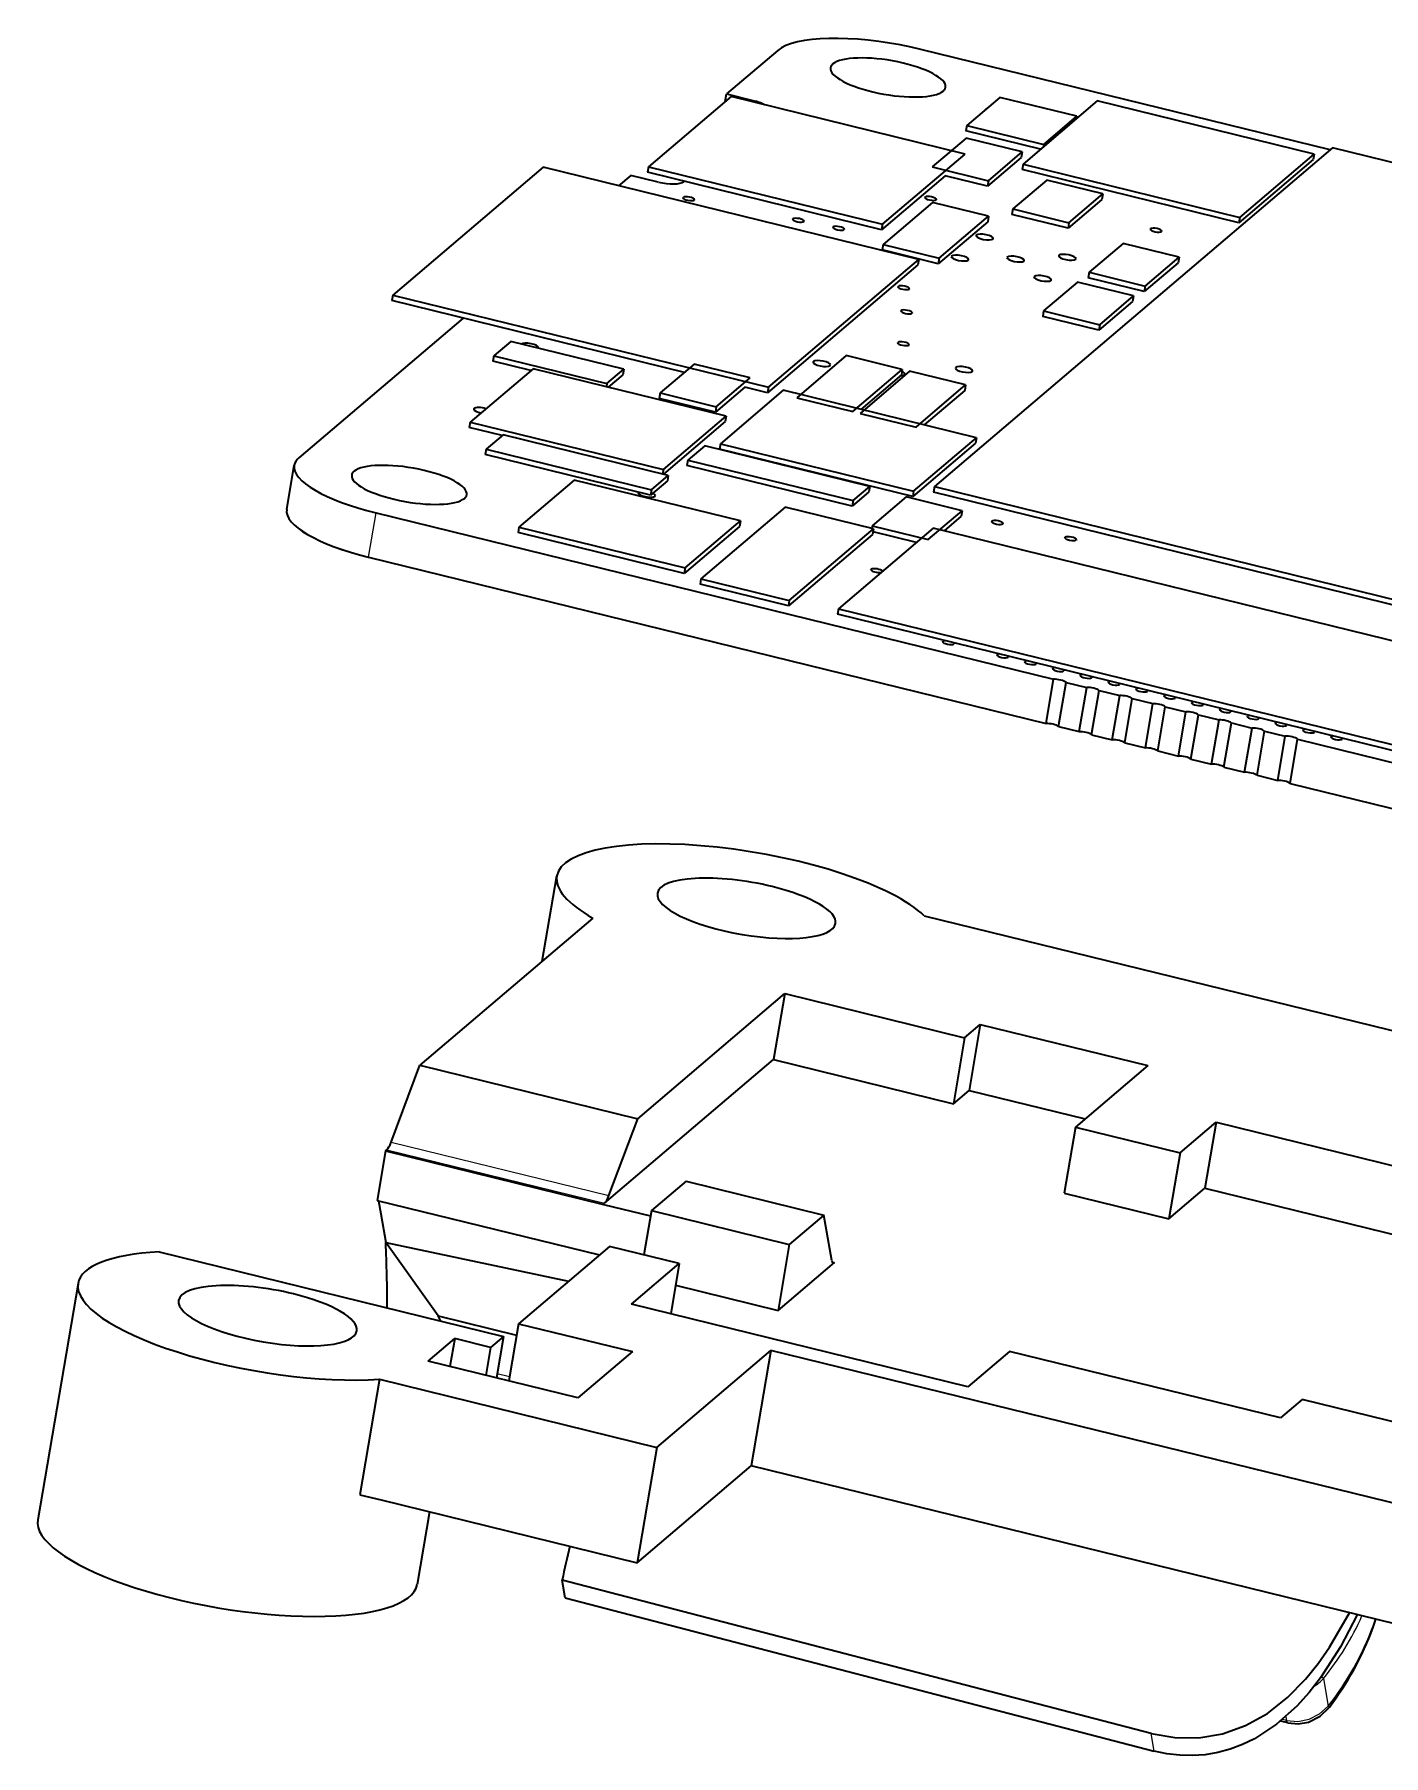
# Model space of a CAD drawing. Extents: x 291 to 1058, y 103 to 772.
# Drawn here: x 865.84 to 888.98, y 585.59 to 615.1 of the extents above; entities that cross this region are included whole.
import ezdxf

# ---------------------------------------------------------------- set-up
doc = ezdxf.new("R2010")
doc.units = 0

msp = doc.modelspace()

# ---------------------------------------------------------------- linework, layer by layer
at = {"color": 7, "lineweight": 35, "ltscale": 0.028807}
msp.add_line((878.586, 614.823), (877.709, 614.077), dxfattribs=at)
at = {"color": 7, "lineweight": 35, "ltscale": 0.004285}
msp.add_line((881.044, 614.841), (880.877, 614.879), dxfattribs=at)
at = {"color": 7, "lineweight": 35, "ltscale": 0.180661}
msp.add_line((888.062, 613.118), (881.044, 614.841), dxfattribs=at)
at = {"color": 7, "lineweight": 35, "ltscale": 0.003342}
msp.add_line((877.686, 613.945), (877.709, 614.077), dxfattribs=at)
at = {"color": 7, "lineweight": 35, "ltscale": 0.01217}
for p, q in [((877.709, 614.077), (878.182, 613.961)), ((876.539, 612.564), (876.067, 612.68))]:
    msp.add_line(p, q, dxfattribs=at)
at = {"color": 7, "lineweight": 35, "ltscale": 0.046463}
for p, q in [((877.788, 614.031), (876.372, 612.827)), ((880.383, 611.842), (881.799, 613.047))]:
    msp.add_line(p, q, dxfattribs=at)
at = {"color": 7, "lineweight": 35, "ltscale": 0.103258}
for p, q in [((881.799, 613.047), (877.788, 614.031)), ((880.367, 611.748), (876.356, 612.733)), ((876.372, 612.827), (880.383, 611.842))]:
    msp.add_line(p, q, dxfattribs=at)
at = {"color": 7, "lineweight": 35, "ltscale": 0.000631655}
msp.add_line((878.177, 613.936), (878.182, 613.961), dxfattribs=at)
at = {"color": 7, "lineweight": 35, "ltscale": 0.00077383}
msp.add_line((878.182, 613.961), (878.211, 613.952), dxfattribs=at)
at = {"color": 7, "lineweight": 35, "ltscale": 0.000605059}
msp.add_line((878.207, 613.928), (878.211, 613.952), dxfattribs=at)
at = {"color": 7, "lineweight": 35, "ltscale": 0.018584}
msp.add_line((882.394, 614.018), (881.828, 613.536), dxfattribs=at)
at = {"color": 7, "lineweight": 35, "ltscale": 0.000229578}
msp.add_line((882.161, 613.822), (882.169, 613.826), dxfattribs=at)
at = {"color": 7, "lineweight": 35, "ltscale": 0.034077}
msp.add_line((883.718, 613.693), (882.394, 614.018), dxfattribs=at)
at = {"color": 7, "lineweight": 35, "ltscale": 0.041817}
for p, q in [((884.068, 613.958), (882.794, 612.874)), ((887.769, 612.951), (886.495, 611.867))]:
    msp.add_line(p, q, dxfattribs=at)
at = {"color": 7, "lineweight": 35, "ltscale": 0.095707}
for p, q in [((887.786, 613.045), (884.068, 613.958)), ((886.495, 611.867), (882.777, 612.78))]:
    msp.add_line(p, q, dxfattribs=at)
at = {"color": 7, "lineweight": 35, "ltscale": 0.00239}
for p, q in [((881.828, 613.536), (881.812, 613.442)), ((882.78, 613.084), (882.764, 612.989)), ((887.786, 613.045), (887.769, 612.951)), ((876.372, 612.827), (876.356, 612.733)), ((882.794, 612.874), (882.777, 612.78)), ((882.2, 612.59), (882.184, 612.495)), ((884.163, 612.363), (884.146, 612.268)), ((882.62, 612.105), (882.604, 612.011)), ((880.383, 611.842), (880.367, 611.748)), ((882.204, 611.982), (882.188, 611.887)), ((883.582, 611.869), (883.566, 611.775)), ((886.511, 611.961), (886.495, 611.867)), ((880.394, 611.496), (880.378, 611.402)), ((881.355, 611.26), (881.339, 611.166)), ((885.471, 611.278), (885.455, 611.184)), ((883.929, 611.02), (883.912, 610.926)), ((871.985, 610.629), (871.969, 610.535)), ((884.689, 610.614), (884.673, 610.519)), ((884.89, 610.784), (884.874, 610.69)), ((883.147, 610.356), (883.131, 610.261)), ((884.109, 610.12), (884.093, 610.025)), ((873.719, 609.587), (873.703, 609.493)), ((875.946, 609.356), (875.93, 609.262)), ((880.723, 609.354), (880.707, 609.26)), ((881.81, 609.087), (881.794, 608.993)), ((876.572, 608.95), (876.556, 608.856)), ((878.428, 609.048), (878.412, 608.954)), ((877.702, 608.553), (877.686, 608.459)), ((881.994, 608.183), (881.978, 608.088)), ((873.588, 607.987), (873.572, 607.893)), ((877.605, 608.081), (877.589, 607.986)), ((877.047, 607.799), (877.031, 607.705)), ((876.422, 607.292), (876.406, 607.197)), ((876.71, 607.536), (876.694, 607.442)), ((880.168, 607.349), (880.152, 607.254)), ((881.273, 607.344), (881.257, 607.249)), ((879.881, 607.104), (879.865, 607.009)), ((880.918, 607.267), (880.902, 607.173)), ((877.949, 606.756), (877.933, 606.662)), ((881.75, 606.932), (881.734, 606.837)), ((874.149, 606.65), (874.133, 606.556)), ((880.23, 606.62), (880.214, 606.526)), ((877.001, 605.95), (876.985, 605.856)), ((877.27, 605.764), (877.254, 605.67)), ((878.786, 605.392), (878.77, 605.298)), ((879.628, 605.252), (879.612, 605.158))]:
    msp.add_line(p, q, dxfattribs=at)
at = {"color": 7, "lineweight": 35, "ltscale": 0.034076}
msp.add_line((881.828, 613.536), (883.152, 613.211), dxfattribs=at)
at = {"color": 7, "lineweight": 35, "ltscale": 0.018585}
msp.add_line((883.152, 613.211), (883.718, 613.693), dxfattribs=at)
at = {"color": 7, "lineweight": 35, "ltscale": 0.000967549}
msp.add_line((883.718, 613.693), (883.711, 613.655), dxfattribs=at)
at = {"color": 7, "lineweight": 35, "ltscale": 0.019057}
for p, q in [((881.819, 613.32), (881.238, 612.826)), ((882.2, 612.59), (882.78, 613.084)), ((883.582, 611.869), (884.163, 612.363)), ((884.146, 612.268), (883.566, 611.775)), ((884.509, 611.514), (883.929, 611.02)), ((884.89, 610.784), (885.471, 611.278)), ((884.673, 610.519), (884.093, 610.025)), ((877.153, 609.444), (876.572, 608.95)), ((880.788, 607.168), (880.207, 606.674))]:
    msp.add_line(p, q, dxfattribs=at)
at = {"color": 7, "lineweight": 35, "ltscale": 0.032952}
msp.add_line((883.092, 613.128), (881.812, 613.442), dxfattribs=at)
at = {"color": 7, "lineweight": 35, "ltscale": 0.024749}
for p, q in [((882.78, 613.084), (881.819, 613.32)), ((881.238, 612.826), (882.2, 612.59)), ((884.163, 612.363), (883.201, 612.599)), ((882.204, 611.982), (881.242, 612.218)), ((883.566, 611.775), (882.604, 612.011)), ((882.62, 612.105), (883.582, 611.869)), ((880.394, 611.496), (881.355, 611.26)), ((884.689, 610.614), (883.728, 610.849)), ((884.874, 610.69), (883.912, 610.926)), ((883.147, 610.356), (884.109, 610.12)), ((878.114, 609.208), (877.153, 609.444)), ((880.723, 609.354), (879.761, 609.59)), ((877.518, 608.62), (876.556, 608.856)), ((876.572, 608.95), (877.534, 608.714)), ((880, 608.601), (880.961, 608.365)), ((881.75, 606.932), (880.788, 607.168)), ((880.207, 606.674), (881.169, 606.438))]:
    msp.add_line(p, q, dxfattribs=at)
at = {"color": 7, "lineweight": 35, "ltscale": 0.000968797}
msp.add_line((883.152, 613.211), (883.145, 613.173), dxfattribs=at)
at = {"color": 7, "lineweight": 35, "ltscale": 0.224199}
msp.add_line((888.104, 613.154), (881.273, 607.344), dxfattribs=at)
at = {"color": 7, "lineweight": 35, "ltscale": 0.019058}
for p, q in [((882.764, 612.989), (882.184, 612.495)), ((885.455, 611.184), (884.874, 610.69)), ((883.728, 610.849), (883.147, 610.356)), ((884.109, 610.12), (884.689, 610.614))]:
    msp.add_line(p, q, dxfattribs=at)
at = {"color": 7, "lineweight": 35, "ltscale": 0.041816}
msp.add_line((886.511, 611.961), (887.786, 613.045), dxfattribs=at)
at = {"color": 7, "lineweight": 35, "ltscale": 0.413789}
for p, q in [((904.179, 609.208), (888.104, 613.154)), ((881.273, 607.344), (897.348, 603.398)), ((897.332, 603.304), (881.257, 607.249))]:
    msp.add_line(p, q, dxfattribs=at)
at = {"color": 7, "lineweight": 35, "ltscale": 0.084592}
msp.add_line((874.563, 612.822), (871.985, 610.629), dxfattribs=at)
at = {"color": 7, "lineweight": 35, "ltscale": 0.165844}
msp.add_line((881.005, 611.24), (874.563, 612.822), dxfattribs=at)
at = {"color": 7, "lineweight": 35, "ltscale": 0.006801}
msp.add_line((876.067, 612.68), (875.859, 612.504), dxfattribs=at)
at = {"color": 7, "lineweight": 35, "ltscale": 0.035726}
msp.add_line((881.456, 612.674), (880.367, 611.748), dxfattribs=at)
at = {"color": 7, "lineweight": 35, "ltscale": 0.018735}
msp.add_line((882.184, 612.495), (881.456, 612.674), dxfattribs=at)
at = {"color": 7, "lineweight": 35, "ltscale": 0.019056}
for p, q in [((883.201, 612.599), (882.62, 612.105)), ((877.534, 608.714), (878.114, 609.208)), ((881.169, 606.438), (881.75, 606.932))]:
    msp.add_line(p, q, dxfattribs=at)
at = {"color": 7, "lineweight": 35, "ltscale": 0.095708}
msp.add_line((882.794, 612.874), (886.511, 611.961), dxfattribs=at)
at = {"color": 7, "lineweight": 35, "ltscale": 0.00018924}
for p, q in [((876.961, 612.298), (876.965, 612.304)), ((881.11, 612.303), (881.114, 612.31)), ((877.158, 612.264), (877.154, 612.258)), ((881.307, 612.27), (881.303, 612.263)), ((878.843, 611.929), (878.847, 611.935)), ((879.73, 611.757), (879.726, 611.751)), ((885.174, 611.724), (885.17, 611.718)), ((880.65, 610.772), (880.654, 610.778)), ((880.847, 610.738), (880.843, 610.732)), ((880.698, 610.356), (880.702, 610.363)), ((880.895, 610.323), (880.891, 610.316)), ((880.642, 609.811), (880.646, 609.818)), ((880.839, 609.778), (880.835, 609.771)), ((882.451, 606.713), (882.447, 606.707)), ((883.709, 606.436), (883.705, 606.429)), ((880.186, 605.92), (880.19, 605.927)), ((881.417, 604.687), (881.421, 604.694)), ((881.614, 604.654), (881.61, 604.647)), ((882.344, 604.46), (882.348, 604.466)), ((882.541, 604.426), (882.537, 604.42)), ((882.821, 604.342), (882.825, 604.349)), ((883.299, 604.225), (883.303, 604.232)), ((883.496, 604.192), (883.492, 604.185)), ((883.776, 604.108), (883.78, 604.115)), ((883.973, 604.074), (883.969, 604.068)), ((884.253, 603.991), (884.257, 603.997)), ((884.45, 603.957), (884.446, 603.951)), ((884.731, 603.874), (884.735, 603.88)), ((884.928, 603.84), (884.924, 603.834)), ((885.208, 603.757), (885.212, 603.763)), ((885.685, 603.639), (885.689, 603.646)), ((885.882, 603.606), (885.878, 603.599)), ((886.36, 603.489), (886.356, 603.482)), ((886.64, 603.405), (886.644, 603.411)), ((886.837, 603.372), (886.833, 603.365)), ((887.117, 603.288), (887.121, 603.294)), ((887.314, 603.254), (887.31, 603.248)), ((887.594, 603.171), (887.598, 603.177)), ((888.072, 603.054), (888.076, 603.06)), ((888.269, 603.02), (888.265, 603.014))]:
    msp.add_line(p, q, dxfattribs=at)
at = {"color": 7, "lineweight": 35, "ltscale": 0.000294716}
msp.add_line((876.984, 612.579), (876.975, 612.571), dxfattribs=at)
at = {"color": 7, "lineweight": 35, "ltscale": 0.027848}
for p, q in [((881.242, 612.218), (880.394, 611.496)), ((882.188, 611.887), (881.339, 611.166)), ((881.355, 611.26), (882.204, 611.982)), ((879.761, 609.59), (878.913, 608.868)), ((879.874, 608.632), (880.723, 609.354)), ((880.849, 609.323), (880, 608.601)), ((880.961, 608.365), (881.81, 609.087))]:
    msp.add_line(p, q, dxfattribs=at)
at = {"color": 7, "lineweight": 35, "ltscale": 0.000190533}
for p, q in [((879.04, 611.895), (879.036, 611.889)), ((879.533, 611.791), (879.537, 611.797)), ((884.977, 611.758), (884.981, 611.764)), ((882.254, 606.747), (882.258, 606.753)), ((883.018, 604.309), (883.014, 604.302)), ((885.405, 603.723), (885.401, 603.717)), ((886.162, 603.522), (886.167, 603.529)), ((887.792, 603.137), (887.788, 603.131))]:
    msp.add_line(p, q, dxfattribs=at)
at = {"color": 7, "lineweight": 35, "ltscale": 0.02475}
for p, q in [((885.471, 611.278), (884.509, 611.514)), ((883.929, 611.02), (884.89, 610.784)), ((884.093, 610.025), (883.131, 610.261))]:
    msp.add_line(p, q, dxfattribs=at)
at = {"color": 7, "lineweight": 35, "ltscale": 0.084591}
for p, q in [((880.989, 611.146), (878.412, 608.954)), ((878.428, 609.048), (881.005, 611.24))]:
    msp.add_line(p, q, dxfattribs=at)
at = {"color": 7, "lineweight": 35, "ltscale": 0.024751}
for p, q in [((881.339, 611.166), (880.378, 611.402)), ((881.81, 609.087), (880.849, 609.323)), ((878.913, 608.868), (879.874, 608.632))]:
    msp.add_line(p, q, dxfattribs=at)
at = {"color": 7, "lineweight": 35, "ltscale": 0.002391}
for p, q in [((881.005, 611.24), (880.989, 611.146)), ((877.534, 608.714), (877.518, 608.62)), ((873.314, 608.451), (873.298, 608.357))]:
    msp.add_line(p, q, dxfattribs=at)
at = {"color": 7, "lineweight": 35, "ltscale": 0.129184}
msp.add_line((876.988, 609.303), (871.969, 610.535), dxfattribs=at)
at = {"color": 7, "lineweight": 35, "ltscale": 0.165845}
msp.add_line((871.985, 610.629), (878.428, 609.048), dxfattribs=at)
at = {"color": 7, "lineweight": 35, "ltscale": 0.092445}
msp.add_line((873.192, 610.235), (870.376, 607.839), dxfattribs=at)
at = {"color": 7, "lineweight": 35, "ltscale": 0.009449}
for p, q in [((874.007, 609.832), (873.719, 609.587)), ((875.658, 609.111), (875.946, 609.356)), ((873.876, 608.232), (873.588, 607.987)), ((879.881, 607.104), (880.168, 607.349)), ((880.152, 607.254), (879.865, 607.009))]:
    msp.add_line(p, q, dxfattribs=at)
at = {"color": 7, "lineweight": 35, "ltscale": 0.049918}
for p, q in [((875.946, 609.356), (874.007, 609.832)), ((873.719, 609.587), (875.658, 609.111))]:
    msp.add_line(p, q, dxfattribs=at)
at = {"color": 7, "lineweight": 35, "ltscale": 0.035312}
for p, q in [((874.39, 609.366), (873.314, 608.451)), ((878.681, 608.996), (877.605, 608.081)), ((876.626, 607.638), (877.702, 608.553))]:
    msp.add_line(p, q, dxfattribs=at)
at = {"color": 7, "lineweight": 35, "ltscale": 0.0167}
msp.add_line((874.351, 609.334), (873.703, 609.493), dxfattribs=at)
at = {"color": 7, "lineweight": 35, "ltscale": 0.085269}
for p, q in [((877.702, 608.553), (874.39, 609.366)), ((873.314, 608.451), (876.626, 607.638)), ((880.902, 607.173), (877.589, 607.986)), ((877.605, 608.081), (880.918, 607.267))]:
    msp.add_line(p, q, dxfattribs=at)
at = {"color": 7, "lineweight": 35, "ltscale": 0.001371}
msp.add_line((875.658, 609.111), (875.649, 609.057), dxfattribs=at)
at = {"color": 7, "lineweight": 35, "ltscale": 0.008195}
msp.add_line((875.93, 609.262), (875.68, 609.05), dxfattribs=at)
at = {"color": 7, "lineweight": 35, "ltscale": 0.022785}
msp.add_line((880.707, 609.26), (880.012, 608.669), dxfattribs=at)
at = {"color": 7, "lineweight": 35, "ltscale": 0.016577}
msp.add_line((878.023, 609.049), (877.518, 608.62), dxfattribs=at)
at = {"color": 7, "lineweight": 35, "ltscale": 0.010018}
msp.add_line((878.412, 608.954), (878.023, 609.049), dxfattribs=at)
at = {"color": 7, "lineweight": 35, "ltscale": 0.085271}
msp.add_line((881.994, 608.183), (878.681, 608.996), dxfattribs=at)
at = {"color": 7, "lineweight": 35, "ltscale": 0.022784}
msp.add_line((881.794, 608.993), (881.1, 608.402), dxfattribs=at)
at = {"color": 7, "lineweight": 35, "ltscale": 0.014492}
msp.add_line((873.861, 608.219), (873.298, 608.357), dxfattribs=at)
at = {"color": 7, "lineweight": 35, "ltscale": 0.072943}
for p, q in [((876.71, 607.536), (873.876, 608.232)), ((876.406, 607.197), (873.572, 607.893)), ((879.865, 607.009), (877.031, 607.705)), ((877.047, 607.799), (879.881, 607.104))]:
    msp.add_line(p, q, dxfattribs=at)
at = {"color": 7, "lineweight": 35, "ltscale": 0.034804}
msp.add_line((877.686, 608.459), (876.626, 607.557), dxfattribs=at)
at = {"color": 7, "lineweight": 35, "ltscale": 0.035315}
for p, q in [((880.918, 607.267), (881.994, 608.183)), ((881.978, 608.088), (880.902, 607.173))]:
    msp.add_line(p, q, dxfattribs=at)
at = {"color": 7, "lineweight": 35, "ltscale": 0.072945}
for p, q in [((873.588, 607.987), (876.422, 607.292)), ((880.168, 607.349), (877.335, 608.044))]:
    msp.add_line(p, q, dxfattribs=at)
at = {"color": 7, "lineweight": 35, "ltscale": 0.009448}
for p, q in [((877.335, 608.044), (877.047, 607.799)), ((876.694, 607.442), (876.406, 607.197)), ((876.422, 607.292), (876.71, 607.536))]:
    msp.add_line(p, q, dxfattribs=at)
at = {"color": 7, "lineweight": 35, "ltscale": 0.01924}
for p, q in [((870.166, 606.952), (870.295, 607.711)), ((883.403, 603.23), (883.532, 603.989)), ((883.757, 603.144), (883.886, 603.902)), ((884.892, 602.865), (885.021, 603.624)), ((885.105, 602.813), (885.234, 603.571)), ((885.459, 602.726), (885.588, 603.484)), ((886.24, 602.534), (886.369, 603.293)), ((886.594, 602.447), (886.723, 603.206)), ((886.807, 602.395), (886.936, 603.154))]:
    msp.add_line(p, q, dxfattribs=at)
at = {"color": 7, "lineweight": 35, "ltscale": 0.001975}
msp.add_line((876.626, 607.638), (876.613, 607.56), dxfattribs=at)
at = {"color": 7, "lineweight": 35, "ltscale": 0.03111}
for p, q in [((875.097, 607.456), (874.149, 606.65)), ((877.001, 605.95), (877.949, 606.756)), ((877.933, 606.662), (876.985, 605.856))]:
    msp.add_line(p, q, dxfattribs=at)
at = {"color": 7, "lineweight": 35, "ltscale": 0.073412}
for p, q in [((877.949, 606.756), (875.097, 607.456)), ((876.985, 605.856), (874.133, 606.556)), ((874.149, 606.65), (877.001, 605.95))]:
    msp.add_line(p, q, dxfattribs=at)
at = {"color": 7, "lineweight": 35, "ltscale": 0.047392}
for p, q in [((878.714, 606.992), (877.27, 605.764)), ((880.214, 606.526), (878.77, 605.298))]:
    msp.add_line(p, q, dxfattribs=at)
at = {"color": 7, "lineweight": 35, "ltscale": 0.039022}
msp.add_line((880.23, 606.62), (878.714, 606.992), dxfattribs=at)
at = {"color": 7, "lineweight": 13, "ltscale": 0.01924}
msp.add_line((871.571, 606.135), (871.701, 606.893), dxfattribs=at)
at = {"color": 7, "lineweight": 35, "ltscale": 0.29908}
msp.add_line((871.701, 606.893), (883.319, 604.041), dxfattribs=at)
at = {"color": 7, "lineweight": 35, "ltscale": 0.009621}
msp.add_line((881.734, 606.837), (881.44, 606.588), dxfattribs=at)
at = {"color": 7, "lineweight": 35, "ltscale": 0.04739}
msp.add_line((878.786, 605.392), (880.23, 606.62), dxfattribs=at)
at = {"color": 7, "lineweight": 35, "ltscale": 0.053329}
msp.add_line((881.253, 606.634), (879.628, 605.252), dxfattribs=at)
at = {"color": 7, "lineweight": 35, "ltscale": 0.001167}
msp.add_line((880.207, 606.674), (880.2, 606.628), dxfattribs=at)
at = {"color": 7, "lineweight": 35, "ltscale": 0.019149}
msp.add_line((880.966, 606.389), (880.222, 606.572), dxfattribs=at)
at = {"color": 7, "lineweight": 35, "ltscale": 0.308489}
msp.add_line((893.237, 603.692), (881.253, 606.634), dxfattribs=at)
at = {"color": 7, "lineweight": 35, "ltscale": 0.000189731}
msp.add_line((883.512, 606.469), (883.516, 606.476), dxfattribs=at)
at = {"color": 7, "lineweight": 35, "ltscale": 0.299078}
for p, q in [((871.571, 606.135), (883.19, 603.283)), ((871.571, 606.135), (883.19, 603.283)), ((887.503, 603.014), (899.122, 600.162)), ((887.374, 602.256), (898.992, 599.404)), ((887.374, 602.256), (898.992, 599.404))]:
    msp.add_line(p, q, dxfattribs=at)
at = {"color": 7, "lineweight": 35, "ltscale": 0.039023}
for p, q in [((878.77, 605.298), (877.254, 605.67)), ((877.27, 605.764), (878.786, 605.392))]:
    msp.add_line(p, q, dxfattribs=at)
at = {"color": 7, "lineweight": 35, "ltscale": 0.308491}
for p, q in [((879.628, 605.252), (891.612, 602.31)), ((891.596, 602.216), (879.612, 605.158))]:
    msp.add_line(p, q, dxfattribs=at)
at = {"color": 7, "lineweight": 35, "ltscale": 0.019238}
for p, q in [((883.19, 603.283), (883.319, 604.041)), ((883.97, 603.091), (884.099, 603.85)), ((884.324, 603.004), (884.453, 603.763)), ((884.538, 602.952), (884.667, 603.711)), ((885.672, 602.673), (885.801, 603.432)), ((887.161, 602.308), (887.29, 603.067)), ((887.374, 602.256), (887.503, 603.014))]:
    msp.add_line(p, q, dxfattribs=at)
at = {"color": 7, "lineweight": 35, "ltscale": 0.009114}
for p, q in [((883.532, 603.989), (883.886, 603.902)), ((884.099, 603.85), (884.453, 603.763)), ((884.667, 603.711), (885.021, 603.624)), ((883.403, 603.23), (883.757, 603.144)), ((883.403, 603.23), (883.757, 603.144)), ((885.801, 603.432), (886.156, 603.345)), ((886.369, 603.293), (886.723, 603.206)), ((886.936, 603.154), (887.29, 603.067)), ((883.97, 603.091), (884.324, 603.004)), ((883.97, 603.091), (884.324, 603.004)), ((884.538, 602.952), (884.892, 602.865)), ((884.538, 602.952), (884.892, 602.865)), ((885.105, 602.813), (885.459, 602.726)), ((885.105, 602.813), (885.459, 602.726)), ((886.24, 602.534), (886.594, 602.447)), ((886.24, 602.534), (886.594, 602.447)), ((886.807, 602.395), (887.161, 602.308)), ((886.807, 602.395), (887.161, 602.308))]:
    msp.add_line(p, q, dxfattribs=at)
at = {"color": 7, "lineweight": 35, "ltscale": 0.009113}
for p, q in [((885.234, 603.571), (885.588, 603.484)), ((885.672, 602.673), (886.026, 602.587)), ((885.672, 602.673), (886.026, 602.587))]:
    msp.add_line(p, q, dxfattribs=at)
at = {"color": 7, "lineweight": 35, "ltscale": 0.019239}
msp.add_line((886.026, 602.587), (886.156, 603.345), dxfattribs=at)
at = {"color": 7, "lineweight": 35, "ltscale": 0.037026}
msp.add_line((874.549, 599.209), (874.798, 600.669), dxfattribs=at)
at = {"color": 7, "lineweight": 35, "ltscale": 0.097355}
msp.add_line((875.417, 599.947), (872.451, 597.424), dxfattribs=at)
at = {"color": 7, "lineweight": 35}
msp.add_line((881.1, 599.987), (903.557, 594.475), dxfattribs=at)
at = {"color": 7, "lineweight": 35, "ltscale": 0.082795}
msp.add_line((876.186, 596.507), (878.708, 598.653), dxfattribs=at)
at = {"color": 7, "lineweight": 35, "ltscale": 0.028679}
for p, q in [((878.708, 598.653), (878.516, 597.522)), ((881.792, 597.896), (881.6, 596.765)), ((886.105, 596.446), (885.913, 595.315))]:
    msp.add_line(p, q, dxfattribs=at)
at = {"color": 7, "lineweight": 35, "ltscale": 0.07939}
for p, q in [((878.708, 598.653), (881.792, 597.896)), ((878.516, 597.522), (881.6, 596.765))]:
    msp.add_line(p, q, dxfattribs=at)
at = {"color": 7, "lineweight": 35, "ltscale": 0.008829}
msp.add_line((881.792, 597.896), (882.061, 598.125), dxfattribs=at)
at = {"color": 7, "lineweight": 35, "ltscale": 0.02868}
for p, q in [((882.061, 598.125), (881.869, 596.994)), ((883.691, 596.362), (883.499, 595.231)), ((885.488, 595.921), (885.295, 594.79)), ((878.785, 594.353), (878.592, 593.222))]:
    msp.add_line(p, q, dxfattribs=at)
at = {"color": 7, "lineweight": 35, "ltscale": 0.073955}
msp.add_line((882.061, 598.125), (884.934, 597.419), dxfattribs=at)
at = {"color": 7, "lineweight": 35, "ltscale": 0.035134}
for p, q in [((871.957, 596.108), (872.451, 597.424)), ((875.692, 595.191), (876.186, 596.507))]:
    msp.add_line(p, q, dxfattribs=at)
at = {"color": 7, "lineweight": 35, "ltscale": 0.096145}
for p, q in [((872.451, 597.424), (876.186, 596.507)), ((871.862, 595.956), (875.597, 595.039))]:
    msp.add_line(p, q, dxfattribs=at)
at = {"color": 7, "lineweight": 35, "ltscale": 0.095101}
msp.add_line((875.618, 595.057), (878.516, 597.522), dxfattribs=at)
at = {"color": 7, "lineweight": 35, "ltscale": 0.040794}
msp.add_line((884.934, 597.419), (883.691, 596.362), dxfattribs=at)
at = {"color": 7, "lineweight": 35, "ltscale": 0.008828}
msp.add_line((881.6, 596.765), (881.869, 596.994), dxfattribs=at)
at = {"color": 7, "lineweight": 35, "ltscale": 0.051244}
msp.add_line((881.869, 596.994), (883.859, 596.505), dxfattribs=at)
at = {"color": 7, "lineweight": 35, "ltscale": 0.020256}
msp.add_line((885.488, 595.921), (886.105, 596.446), dxfattribs=at)
at = {"color": 7, "lineweight": 35, "ltscale": 0.161582}
msp.add_line((886.105, 596.446), (892.382, 594.905), dxfattribs=at)
at = {"color": 7, "lineweight": 13, "ltscale": 0.096145}
for p, q in [((871.957, 596.108), (875.692, 595.191)), ((871.883, 595.974), (875.618, 595.057))]:
    msp.add_line(p, q, dxfattribs=at)
at = {"color": 7, "lineweight": 35, "ltscale": 0.046247}
for p, q in [((883.691, 596.362), (885.488, 595.921)), ((883.499, 595.231), (885.295, 594.79))]:
    msp.add_line(p, q, dxfattribs=at)
at = {"color": 7, "lineweight": 35, "ltscale": 0.021509}
msp.add_line((871.862, 595.956), (871.718, 595.108), dxfattribs=at)
at = {"color": 7, "lineweight": 35, "ltscale": 0.000689496}
msp.add_line((871.862, 595.956), (871.883, 595.974), dxfattribs=at)
at = {"color": 7, "lineweight": 35, "ltscale": 0.019403}
for p, q in [((877.014, 595.436), (876.422, 594.933)), ((879.376, 594.856), (878.785, 594.353))]:
    msp.add_line(p, q, dxfattribs=at)
at = {"color": 7, "lineweight": 35, "ltscale": 0.060817}
for p, q in [((877.014, 595.436), (879.376, 594.856)), ((876.422, 594.933), (878.785, 594.353))]:
    msp.add_line(p, q, dxfattribs=at)
at = {"color": 7, "lineweight": 35, "ltscale": 0.020257}
msp.add_line((885.295, 594.79), (885.913, 595.315), dxfattribs=at)
at = {"color": 7, "lineweight": 35, "ltscale": 0.138872}
msp.add_line((885.913, 595.315), (891.307, 593.991), dxfattribs=at)
at = {"color": 7, "lineweight": 35, "ltscale": 0.098095}
msp.add_line((871.718, 595.108), (875.528, 594.172), dxfattribs=at)
at = {"color": 7, "lineweight": 35, "ltscale": 0.005706}
msp.add_line((871.74, 595.102), (871.779, 594.878), dxfattribs=at)
at = {"color": 7, "lineweight": 35, "ltscale": 0.020838}
msp.add_line((875.597, 595.039), (876.407, 594.841), dxfattribs=at)
at = {"color": 7, "lineweight": 35, "ltscale": 0.019277}
msp.add_line((876.422, 594.933), (876.293, 594.173), dxfattribs=at)
at = {"color": 7, "lineweight": 35, "ltscale": 0.012497}
msp.add_line((871.779, 594.878), (871.866, 594.385), dxfattribs=at)
at = {"color": 7, "lineweight": 35, "ltscale": 0.019802}
msp.add_line((879.513, 594.076), (879.376, 594.856), dxfattribs=at)
at = {"color": 7, "lineweight": 35, "ltscale": 0.080089}
msp.add_line((871.865, 594.385), (875, 593.723), dxfattribs=at)
at = {"color": 7, "lineweight": 35, "ltscale": 0.038667}
msp.add_line((872.765, 593.127), (871.865, 594.385), dxfattribs=at)
at = {"color": 7, "lineweight": 35, "ltscale": 0.051138}
msp.add_line((875.7, 594.318), (874.142, 592.993), dxfattribs=at)
at = {"color": 7, "lineweight": 35, "ltscale": 0.030878}
msp.add_line((876.899, 594.024), (875.7, 594.318), dxfattribs=at)
at = {"color": 7, "lineweight": 35, "ltscale": 0.152104}
msp.add_line((867.976, 594.225), (873.885, 592.774), dxfattribs=at)
at = {"color": 7, "lineweight": 35, "ltscale": 0.026855}
msp.add_line((876.081, 593.328), (876.899, 594.024), dxfattribs=at)
at = {"color": 7, "lineweight": 35, "ltscale": 0.021831}
msp.add_line((876.899, 594.024), (876.753, 593.163), dxfattribs=at)
at = {"color": 7, "lineweight": 35, "ltscale": 0.03171}
msp.add_line((878.592, 593.222), (879.558, 594.044), dxfattribs=at)
at = {"color": 7, "lineweight": 13, "ltscale": 0.00103}
msp.add_line((879.518, 594.054), (879.558, 594.044), dxfattribs=at)
at = {"color": 7, "lineweight": 35, "ltscale": 0.10277}
msp.add_line((866.588, 593.685), (865.897, 589.633), dxfattribs=at)
at = {"color": 7, "lineweight": 35, "ltscale": 0.045205}
msp.add_line((876.836, 593.653), (878.592, 593.222), dxfattribs=at)
at = {"color": 7, "lineweight": 35, "ltscale": 0.034583}
msp.add_line((872.765, 593.127), (874.108, 592.797), dxfattribs=at)
at = {"color": 7, "lineweight": 35, "ltscale": 0.002508}
msp.add_line((872.811, 593.038), (872.765, 593.127), dxfattribs=at)
at = {"color": 7, "lineweight": 35, "ltscale": 0.148439}
msp.add_line((881.848, 591.912), (876.081, 593.328), dxfattribs=at)
at = {"color": 7, "lineweight": 35, "ltscale": 0.024905}
msp.add_line((874.142, 592.993), (873.974, 592.011), dxfattribs=at)
at = {"color": 7, "lineweight": 35, "ltscale": 0.050273}
msp.add_line((874.142, 592.993), (876.095, 592.514), dxfattribs=at)
at = {"color": 7, "lineweight": 35, "ltscale": 0.014913}
msp.add_line((872.592, 592.35), (873.047, 592.737), dxfattribs=at)
at = {"color": 7, "lineweight": 35, "ltscale": 0.012123}
for p, q in [((873.047, 592.737), (872.965, 592.259)), ((873.663, 592.586), (873.581, 592.108))]:
    msp.add_line(p, q, dxfattribs=at)
at = {"color": 7, "lineweight": 35, "ltscale": 0.015856}
msp.add_line((873.663, 592.586), (873.047, 592.737), dxfattribs=at)
at = {"color": 7, "lineweight": 35, "ltscale": 0.007281}
msp.add_line((873.885, 592.774), (873.663, 592.586), dxfattribs=at)
at = {"color": 7, "lineweight": 35, "ltscale": 0.018043}
msp.add_line((873.885, 592.774), (873.763, 592.063), dxfattribs=at)
at = {"color": 7, "lineweight": 35, "ltscale": 0.064151}
for p, q in [((876.515, 590.872), (878.47, 592.534)), ((876.178, 588.893), (878.133, 590.555))]:
    msp.add_line(p, q, dxfattribs=at)
at = {"color": 7, "lineweight": 35, "ltscale": 0.050189}
for p, q in [((878.47, 592.534), (878.133, 590.555)), ((871.756, 592.04), (871.419, 590.061)), ((876.515, 590.872), (876.178, 588.893))]:
    msp.add_line(p, q, dxfattribs=at)
at = {"color": 7, "lineweight": 35, "ltscale": 0.332832}
msp.add_line((891.399, 589.361), (878.47, 592.534), dxfattribs=at)
at = {"color": 7, "lineweight": 35, "ltscale": 0.066129}
msp.add_line((875.161, 591.72), (872.592, 592.35), dxfattribs=at)
at = {"color": 7, "lineweight": 35, "ltscale": 0.030636}
msp.add_line((876.095, 592.514), (875.161, 591.72), dxfattribs=at)
at = {"color": 7, "lineweight": 35, "ltscale": 0.023418}
msp.add_line((882.561, 592.519), (881.848, 591.912), dxfattribs=at)
at = {"color": 7, "lineweight": 35, "ltscale": 0.119718}
msp.add_line((887.212, 591.378), (882.561, 592.519), dxfattribs=at)
at = {"color": 7, "lineweight": 35, "ltscale": 0.122509}
msp.add_line((871.756, 592.04), (876.515, 590.872), dxfattribs=at)
at = {"color": 7, "lineweight": 13, "ltscale": 0.005433}
msp.add_line((873.777, 592.14), (873.988, 592.088), dxfattribs=at)
at = {"color": 7, "lineweight": 35, "ltscale": 0.012172}
msp.add_line((887.583, 591.693), (887.212, 591.378), dxfattribs=at)
at = {"color": 7, "lineweight": 35, "ltscale": 0.04503}
msp.add_line((889.332, 591.264), (887.583, 591.693), dxfattribs=at)
at = {"color": 7, "lineweight": 35, "ltscale": 0.293085}
msp.add_line((889.518, 587.761), (878.133, 590.555), dxfattribs=at)
at = {"color": 7, "lineweight": 35, "ltscale": 0.009413}
msp.add_line((871.419, 590.061), (871.785, 589.971), dxfattribs=at)
at = {"color": 7, "lineweight": 35, "ltscale": 0.113096}
msp.add_line((871.785, 589.971), (876.178, 588.893), dxfattribs=at)
at = {"color": 7, "lineweight": 35, "ltscale": 0.031519}
msp.add_line((872.615, 589.767), (872.404, 588.524), dxfattribs=at)
at = {"color": 7, "lineweight": 35, "ltscale": 0.007627}
msp.add_line((874.943, 588.295), (874.89, 588.596), dxfattribs=at)
at = {"color": 7, "lineweight": 35, "ltscale": 0.260938}
msp.add_line((884.992, 585.969), (874.89, 588.596), dxfattribs=at)
at = {"color": 7, "lineweight": 35, "ltscale": 0.260933}
msp.add_line((874.943, 588.295), (885.044, 585.666), dxfattribs=at)
at = {"color": 7, "lineweight": 35, "ltscale": 0.003983}
msp.add_line((888.794, 587.775), (888.847, 587.925), dxfattribs=at)
at = {"color": 7, "lineweight": 13, "ltscale": 0.003096}
msp.add_line((888.797, 587.811), (888.839, 587.927), dxfattribs=at)
at = {"color": 7, "lineweight": 13, "ltscale": 0.001217}
msp.add_line((887.911, 586.944), (887.946, 586.91), dxfattribs=at)
at = {"color": 7, "lineweight": 13, "ltscale": 0.012054}
msp.add_line((887.946, 586.91), (888.029, 586.435), dxfattribs=at)
at = {"color": 7, "lineweight": 13, "ltscale": 0.000614278}
msp.add_line((888.049, 586.421), (888.029, 586.435), dxfattribs=at)
at = {"color": 7, "lineweight": 35, "ltscale": 0.003098}
msp.add_line((887.333, 586.152), (887.213, 586.181), dxfattribs=at)
at = {"color": 7, "lineweight": 13, "ltscale": 0.001686}
msp.add_line((887.31, 586.192), (887.245, 586.208), dxfattribs=at)
at = {"color": 7, "lineweight": 13, "ltscale": 0.001606}
msp.add_line((887.299, 586.255), (887.31, 586.192), dxfattribs=at)
at = {"color": 7, "lineweight": 13, "ltscale": 0.00768}
msp.add_line((885.045, 585.666), (884.992, 585.969), dxfattribs=at)
at = {"color": 7, "lineweight": 35, "ltscale": 2.66483e-05}
msp.add_line((885.045, 585.666), (885.044, 585.666), dxfattribs=at)
at = {"color": 7, "lineweight": 35}
for points in [[(884.992, 585.969), (885.398, 585.898), (885.81, 585.895), (886.217, 585.963), (886.609, 586.103), (886.984, 586.312), (887.328, 586.582), (887.639, 586.901), (887.853, 587.167), (888.049, 587.448), (888.391, 588.037)], [(888.527, 588.004), (888.237, 587.452), (887.893, 586.92), (887.699, 586.67), (887.489, 586.437), (887.143, 586.126), (886.762, 585.876), (886.559, 585.778), (886.349, 585.699), (886.134, 585.641), (885.915, 585.604), (885.698, 585.589), (885.481, 585.594), (885.262, 585.62), (885.045, 585.666)], [(887.333, 586.152), (887.512, 586.134), (887.687, 586.164), (887.89, 586.267), (888.049, 586.421)]]:
    msp.add_lwpolyline(points, dxfattribs=at)
at = {"color": 7, "lineweight": 13}
msp.add_lwpolyline([(887.31, 586.192), (887.508, 586.174), (887.703, 586.213), (887.881, 586.303), (888.029, 586.435)], dxfattribs=at)
at = {"color": 7, "lineweight": 35}
for centre, radius, start, end in [((879.599, 614.504), 0.11, 127.4169, 167.8549), ((881.356, 614.214), 0.11, 307.4169, 347.8549), ((882.004, 611.646), 0.0164, 127.4169, 167.8549), ((881.58, 611.285), 0.0164, 127.4169, 167.8549), ((882.534, 611.268), 0.0164, 127.4169, 167.8549), ((883.423, 611.298), 0.0164, 127.4169, 167.8549), ((882.998, 610.937), 0.0164, 127.4169, 167.8549), ((879.211, 609.477), 0.0164, 127.4169, 167.8549), ((881.649, 609.375), 0.0164, 127.4169, 167.8549), ((880.703, 609.371), 0.124, 265.0256, 298.0499), ((873.39, 608.671), 0.0164, 127.4169, 167.8549), ((873.146, 607.23), 0.11, 307.4169, 347.8549), ((876.209, 607.235), 0.0164, 127.4169, 167.8549), ((881.457, 604.629), 0.0743, 86.8222, 119.2186), ((881.597, 604.653), 0.0169, 0.7837, 57.9024), ((882.384, 604.402), 0.0736, 87.0082, 119.3495), ((882.525, 604.426), 0.0167, 0.5959, 57.5325), ((882.861, 604.284), 0.0743, 86.8291, 119.2229), ((883.002, 604.309), 0.0169, 0.808, 57.95), ((883.339, 604.167), 0.0746, 86.7576, 119.1777), ((883.479, 604.191), 0.017, 0.8966, 58.1223), ((883.816, 604.051), 0.0737, 86.9885, 119.3371), ((883.956, 604.074), 0.0168, 0.615, 57.5702), ((884.293, 603.934), 0.0734, 87.0573, 119.3802), ((884.434, 603.957), 0.0167, 0.6081, 57.5567), ((884.771, 603.815), 0.0749, 86.6919, 119.1361), ((884.911, 603.84), 0.0171, 0.993, 58.3086), ((885.248, 603.699), 0.0737, 86.9789, 119.3311), ((885.388, 603.723), 0.0167, 0.5762, 57.4933), ((885.725, 603.583), 0.0726, 87.2723, 119.5142), ((885.866, 603.606), 0.0164, 0.1592, 56.6505), ((886.202, 603.466), 0.0729, 87.1909, 119.4635), ((886.343, 603.489), 0.0165, 0.2664, 56.87), ((886.679, 603.349), 0.0718, 87.458, 119.6291), ((886.821, 603.372), 0.0162, 359.8997, 56.1115), ((887.157, 603.232), 0.0722, 87.3502, 119.5625), ((887.298, 603.254), 0.0163, 0.0438, 56.4123), ((887.634, 603.115), 0.0715, 87.546, 119.6832), ((887.776, 603.137), 0.0161, 359.7758, 55.8501), ((888.111, 602.999), 0.0709, 87.7023, 119.779), ((888.253, 603.02), 0.0159, 359.5711, 55.4123), ((840.931, 593.137), 30.96, 0.2351, 2.311), ((883.748, 589.665), 5.388, 322.9733, 339.4663)]:
    msp.add_arc(centre, radius, start, end, dxfattribs=at)
at = {"color": 7, "lineweight": 13}
for centre, radius, start, end in [((884.339, 589.864), 4.663, 320.6806, 336.2255), ((883.887, 589.645), 5.241, 322.2243, 339.5144), ((887.377, 587.422), 0.765, 301.9768, 318.0117)]:
    msp.add_arc(centre, radius, start, end, dxfattribs=at)
at = {"color": 7, "lineweight": 35}
for centre, major_axis, ratio, start_param, end_param in [((880.478, 614.359), (1.972, -0.336), 0.29343, 1.417069, 2.9006), ((880.478, 614.359), (0.986, -0.168), 0.29343, 6.283185, 9.183783), ((880.478, 614.359), (0.986, -0.168), 0.29343, 3.141593, 6.04219), ((878.052, 613.876), (-0.37, 0.063), 0.29343, 3.787579, 4.317554), ((882.255, 613.798), (-0.0986, 0.0168), 0.29343, 6.04219, 6.253363), ((876.622, 612.66), (-0.37, 0.063), 0.29343, 1.396338, 2.879869), ((877.06, 612.281), (0.0986, -0.0168), 0.29343, 3.141593, 6.04219), ((877.06, 612.281), (0.0986, -0.0168), 0.29343, 6.283185, 9.183783), ((881.209, 612.286), (0.0986, -0.0168), 0.29343, 3.141593, 6.04219), ((881.209, 612.286), (0.0986, -0.0168), 0.29343, 6.283185, 9.183783), ((878.941, 611.912), (0.0986, -0.0168), 0.29343, 3.141593, 6.04219), ((878.941, 611.912), (0.0986, -0.0168), 0.29343, 6.283185, 9.183783), ((879.631, 611.774), (0.0986, -0.0168), 0.29343, 3.141593, 6.04219), ((879.631, 611.774), (0.0986, -0.0168), 0.29343, 6.283185, 9.183783), ((885.076, 611.741), (0.0986, -0.0168), 0.29343, 3.141593, 6.04219), ((885.076, 611.741), (0.0986, -0.0168), 0.29343, 6.283185, 9.183783), ((882.136, 611.624), (0.148, -0.025), 0.29343, 3.141593, 6.04219), ((882.136, 611.624), (-0.148, 0.025), 0.29343, 3.141593, 6.04219), ((882.136, 611.624), (-0.148, 0.025), 0.29343, 2.900597, 3.141593), ((881.712, 611.263), (0.148, -0.025), 0.29343, 3.141593, 6.04219), ((881.712, 611.263), (-0.148, 0.025), 0.29343, 3.141593, 6.04219), ((881.712, 611.263), (-0.148, 0.025), 0.29343, 2.900597, 3.141593), ((882.666, 611.246), (0.148, -0.025), 0.29343, 3.141593, 6.04219), ((882.666, 611.246), (-0.148, 0.025), 0.29343, 3.141593, 6.04219), ((882.666, 611.246), (-0.148, 0.025), 0.29343, 2.900597, 3.141593), ((883.555, 611.276), (0.148, -0.025), 0.29343, 3.141593, 6.04219), ((883.555, 611.276), (-0.148, 0.025), 0.29343, 3.141593, 6.04219), ((883.555, 611.276), (-0.148, 0.025), 0.29343, 2.900597, 3.141593), ((883.13, 610.915), (0.148, -0.025), 0.29343, 3.141593, 6.04219), ((883.13, 610.915), (-0.148, 0.025), 0.29343, 3.141593, 6.04219), ((883.13, 610.915), (-0.148, 0.025), 0.29343, 2.900597, 3.141593), ((880.748, 610.755), (0.0986, -0.0168), 0.29343, 3.141593, 6.04219), ((880.748, 610.755), (0.0986, -0.0168), 0.29343, 6.283185, 9.183783), ((880.796, 610.34), (0.0986, -0.0168), 0.29343, 3.141593, 6.04219), ((880.796, 610.34), (0.0986, -0.0168), 0.29343, 6.283185, 9.183783), ((874.333, 609.754), (-0.148, 0.025), 0.29343, 3.141593, 6.04219), ((874.333, 609.754), (-0.148, 0.025), 0.29343, 2.900597, 3.141593), ((880.741, 609.795), (0.0986, -0.0168), 0.29343, 3.141593, 6.04219), ((880.741, 609.795), (0.0986, -0.0168), 0.29343, 6.283185, 9.183783), ((879.342, 609.455), (0.148, -0.025), 0.29343, 3.141593, 6.04219), ((879.342, 609.455), (-0.148, 0.025), 0.29343, 3.141593, 6.04219), ((879.342, 609.455), (-0.148, 0.025), 0.29343, 2.900597, 3.141593), ((881.781, 609.353), (0.148, -0.025), 0.29343, 3.141593, 6.04219), ((881.781, 609.353), (-0.148, 0.025), 0.29343, 3.141593, 6.04219), ((880.619, 609.297), (-0.148, 0.025), 0.29343, 3.141593, 4.041964), ((880.619, 609.297), (-0.148, 0.025), 0.29343, 2.900597, 3.141593), ((881.781, 609.353), (-0.148, 0.025), 0.29343, 2.900597, 3.141593), ((873.522, 608.65), (0.148, -0.025), 0.29343, 3.141593, 4.609449), ((873.522, 608.65), (-0.148, 0.025), 0.29343, 4.332015, 6.04219), ((872.267, 607.375), (1.972, -0.336), 0.29343, 3.141593, 4.471394), ((872.267, 607.375), (1.972, -0.336), 0.29343, 2.900597, 3.141593), ((872.267, 607.375), (-0.986, 0.168), 0.29343, 6.04219, 6.283185), ((872.267, 607.375), (0.986, -0.168), 0.29343, 6.283185, 9.183783), ((872.267, 607.375), (-0.986, 0.168), 0.29343, 6.283185, 9.183783), ((876.341, 607.213), (0.148, -0.025), 0.29343, 3.141593, 6.04219), ((876.341, 607.213), (-0.148, 0.025), 0.29343, 3.141593, 3.994319), ((876.341, 607.213), (-0.148, 0.025), 0.29343, 2.900597, 3.141593), ((872.138, 606.616), (1.972, -0.336), 0.29343, 3.14012, 4.471394), ((872.138, 606.616), (1.972, -0.336), 0.29343, 3.141593, 4.471394), ((882.353, 606.73), (0.0986, -0.0168), 0.29343, 3.141593, 6.04219), ((882.353, 606.73), (0.0986, -0.0168), 0.29343, 6.283185, 9.183783), ((883.61, 606.453), (0.0986, -0.0168), 0.29343, 3.141593, 6.04219), ((883.61, 606.453), (0.0986, -0.0168), 0.29343, 6.283185, 9.183783), ((880.284, 605.904), (0.0986, -0.0168), 0.29343, 3.141593, 5.599074), ((880.284, 605.904), (0.0986, -0.0168), 0.29343, 0.196537, 2.900597), ((881.515, 604.67), (0.0986, -0.0168), 0.29343, 3.141593, 6.04219), ((882.443, 604.443), (0.0986, -0.0168), 0.29343, 3.141593, 6.04219), ((882.92, 604.326), (0.0986, -0.0168), 0.29343, 3.141593, 6.04219), ((883.397, 604.208), (0.0986, -0.0168), 0.29343, 3.141593, 6.04219), ((883.397, 603.991), (-0.149, 0.025), 0.29343, 3.626026, 5.316761), ((883.874, 604.091), (0.0986, -0.0168), 0.29343, 3.141593, 6.04219), ((883.964, 603.852), (-0.149, 0.025), 0.29343, 3.626026, 5.316761), ((884.352, 603.974), (0.0986, -0.0168), 0.29343, 3.141593, 6.04219), ((884.532, 603.713), (-0.149, 0.025), 0.29343, 3.626026, 5.316761), ((884.829, 603.857), (0.0986, -0.0168), 0.29343, 3.141593, 6.04219), ((885.306, 603.74), (0.0986, -0.0168), 0.29343, 3.141593, 6.04219), ((885.099, 603.573), (-0.149, 0.025), 0.29343, 3.626026, 5.316761), ((885.667, 603.434), (-0.149, 0.025), 0.29343, 3.626026, 5.316761), ((885.784, 603.623), (0.0986, -0.0168), 0.29343, 3.141593, 6.04219), ((886.261, 603.505), (0.0986, -0.0168), 0.29343, 3.141593, 6.04219), ((883.268, 603.233), (0.149, -0.025), 0.29343, 0.484434, 2.175169), ((883.268, 603.233), (0.149, -0.025), 0.29343, 0.484434, 2.175169), ((886.234, 603.295), (-0.149, 0.025), 0.29343, 3.626026, 5.316761), ((886.738, 603.388), (0.0986, -0.0168), 0.29343, 3.141593, 6.04219), ((886.801, 603.156), (-0.149, 0.025), 0.29343, 3.626026, 5.316761), ((887.216, 603.271), (0.0986, -0.0168), 0.29343, 3.141593, 6.04219), ((887.693, 603.154), (0.0986, -0.0168), 0.29343, 3.141593, 6.04219), ((883.835, 603.093), (0.149, -0.025), 0.29343, 0.484434, 2.175169), ((883.835, 603.093), (0.149, -0.025), 0.29343, 0.484434, 2.175169), ((884.403, 602.954), (0.149, -0.025), 0.29343, 0.484434, 2.175169), ((884.403, 602.954), (0.149, -0.025), 0.29343, 0.484434, 2.175169), ((884.97, 602.815), (0.149, -0.025), 0.29343, 0.484434, 2.175169), ((884.97, 602.815), (0.149, -0.025), 0.29343, 0.484434, 2.175169), ((887.368, 603.016), (-0.149, 0.025), 0.29343, 3.626026, 5.316761), ((888.17, 603.037), (0.0986, -0.0168), 0.29343, 3.141593, 6.04219), ((885.537, 602.676), (0.149, -0.025), 0.29343, 0.484434, 2.175169), ((885.537, 602.676), (0.149, -0.025), 0.29343, 0.484434, 2.175169), ((886.105, 602.536), (0.149, -0.025), 0.29343, 0.484434, 2.175169), ((886.105, 602.536), (0.149, -0.025), 0.29343, 0.484434, 2.175169), ((886.672, 602.397), (0.149, -0.025), 0.29343, 0.484434, 2.175169), ((886.672, 602.397), (0.149, -0.025), 0.29343, 0.484434, 2.175169), ((887.239, 602.258), (0.149, -0.025), 0.29343, 0.484434, 2.175169), ((887.239, 602.258), (0.149, -0.025), 0.29343, 0.484434, 2.175169), ((878.051, 600.115), (3.253, -0.554), 0.29343, 0.410103, 3.141593), ((878.051, 600.115), (3.253, -0.554), 0.29343, 3.141593, 3.820295), ((878.051, 600.115), (1.528, -0.26), 0.29343, 1.329801, 3.141593), ((878.051, 600.115), (1.528, -0.26), 0.29343, 3.141593, 6.283185), ((878.051, 600.115), (1.528, -0.26), 0.29343, 6.283185, 7.612986), ((871.931, 596.257), (-0.072, -0.291), 0.228163, 0.306139, 1.091537), ((875.666, 595.34), (0.072, 0.291), 0.228163, 3.447731, 4.233129), ((869.841, 593.131), (3.253, -0.554), 0.29343, 2.230308, 3.141524), ((879.607, 594.327), (-0.072, -0.291), 0.228163, 5.803926, 6.283222), ((879.607, 594.327), (-0.072, -0.291), 0.228163, 0.000037, 0.306139), ((869.841, 593.131), (3.253, -0.554), 0.29343, 3.141524, 5.391092), ((869.841, 593.131), (1.528, -0.26), 0.29343, 1.329801, 3.141593), ((869.841, 593.131), (1.528, -0.26), 0.29343, 6.283185, 7.612986), ((869.841, 593.131), (1.528, -0.26), 0.29343, 3.141593, 6.283185), ((869.15, 589.078), (-3.253, 0.554), 0.29343, 6.283185, 9.424837), ((876.27, 589.081), (-1.293, -5.267), 0.228163, 4.75024, 4.860496)]:
    msp.add_ellipse(centre, major_axis=major_axis, ratio=ratio, start_param=start_param, end_param=end_param, dxfattribs=at)
at = {"color": 7, "lineweight": 13}
msp.add_ellipse((887.404, 586.443), major_axis=(0.072, 0.291), ratio=0.228163, start_param=2.662268, end_param=3.141593, dxfattribs=at)

doc.saveas('drawing.dxf')
